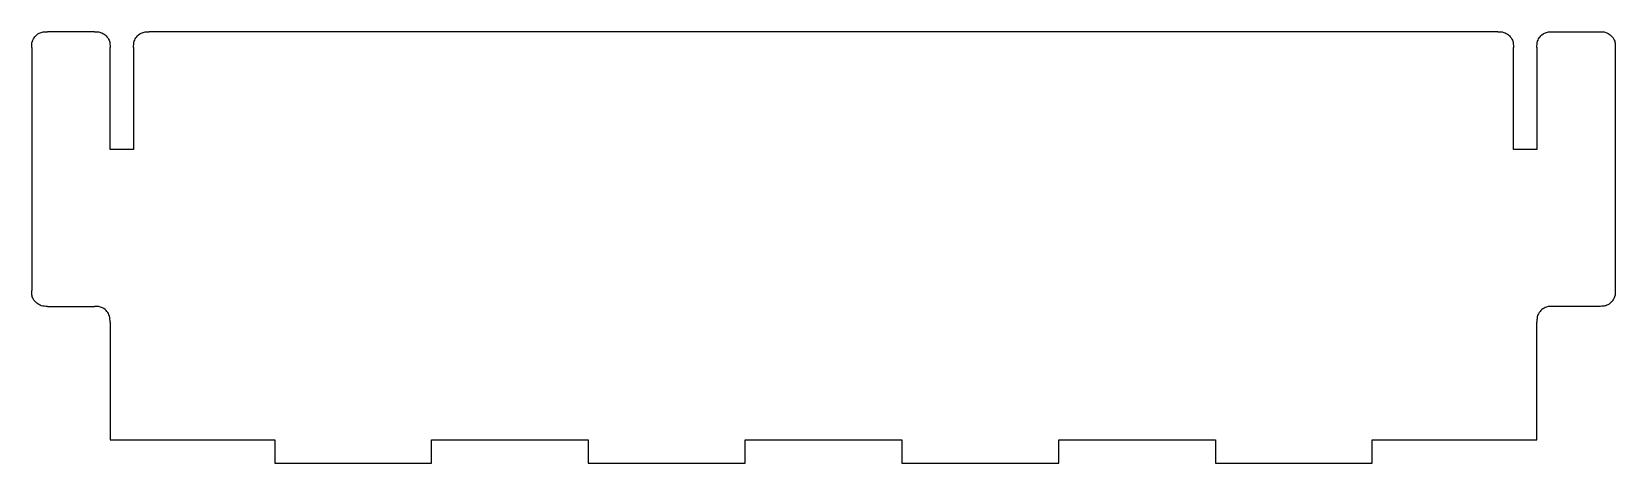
# Model space of a CAD drawing. Header units: millimetres. Extents: x -10 to 192, y 0 to 55.
import ezdxf

# ---------------------------------------------------------------- set-up
doc = ezdxf.new("R2010")
doc.units = ezdxf.units.MM

msp = doc.modelspace()

# ---------------------------------------------------------------- linework, layer by layer
for p, q in [((-2, 55), (-8, 55)), ((177, 55), (5, 55)), ((184, 55), (190, 55)), ((-10, 53), (-10, 22)), ((192, 53), (192, 22)), ((-8, 20), (-2, 20)), ((190, 20), (184, 20))]:
    msp.add_line(p, q)
for points in [[(3, 53), (3, 40), (0, 40), (0, 53)], [(182, 53), (182, 40), (179, 40), (179, 53)], [(0, 18), (0, 3), (21, 3), (21, 0), (41, 0), (41, 3), (61, 3), (61, 0), (81, 0), (81, 3), (101, 3), (101, 0), (121, 0), (121, 3), (141, 3), (141, 0), (161, 0), (161, 3), (182, 3), (182, 18)]]:
    msp.add_lwpolyline(points)
for points in [[(-10, 53), (-10, 53.24), (-10, 53.5), (-9.85, 53.99), (-9.74, 54.19), (-9.46, 54.52), (-9.27, 54.69), (-8.86, 54.9), (-8.68, 54.95), (-8.35, 55), (-8.17, 55), (-8, 55)], [(-2, 55), (-1.76, 55), (-1.5, 55), (-1.01, 54.85), (-0.81, 54.74), (-0.48, 54.46), (-0.31, 54.27), (-0.1, 53.86), (-0.05, 53.68), (0, 53.35), (0, 53.17), (0, 53)], [(3, 53), (3, 53.24), (3, 53.5), (3.15, 53.99), (3.26, 54.19), (3.54, 54.52), (3.73, 54.69), (4.14, 54.9), (4.32, 54.95), (4.65, 55), (4.83, 55), (5, 55)], [(177, 55), (177.24, 55), (177.5, 55), (177.99, 54.85), (178.19, 54.74), (178.52, 54.46), (178.69, 54.27), (178.9, 53.86), (178.95, 53.68), (179, 53.35), (179, 53.17), (179, 53)], [(182, 53), (182, 53.24), (182, 53.5), (182.15, 53.99), (182.26, 54.19), (182.54, 54.52), (182.73, 54.69), (183.14, 54.9), (183.32, 54.95), (183.65, 55), (183.83, 55), (184, 55)], [(190, 55), (190.24, 55), (190.5, 55), (190.99, 54.85), (191.19, 54.74), (191.52, 54.46), (191.69, 54.27), (191.9, 53.86), (191.95, 53.68), (192, 53.35), (192, 53.17), (192, 53)], [(-8, 20), (-8.24, 20), (-8.5, 20), (-8.99, 20.15), (-9.19, 20.26), (-9.52, 20.54), (-9.69, 20.73), (-9.9, 21.14), (-9.95, 21.32), (-10, 21.65), (-10, 21.83), (-10, 22)], [(192, 22), (192, 21.76), (192, 21.5), (191.85, 21.01), (191.74, 20.81), (191.46, 20.48), (191.27, 20.31), (190.86, 20.1), (190.68, 20.05), (190.35, 20), (190.17, 20), (190, 20)], [(0, 18), (0, 18.24), (0, 18.5), (-0.15, 18.99), (-0.26, 19.19), (-0.54, 19.52), (-0.73, 19.69), (-1.14, 19.9), (-1.32, 19.95), (-1.65, 20), (-1.83, 20), (-2, 20)], [(184, 20), (183.76, 20), (183.5, 20), (183.01, 19.85), (182.81, 19.74), (182.48, 19.46), (182.31, 19.27), (182.1, 18.86), (182.05, 18.68), (182, 18.35), (182, 18.17), (182, 18)]]:
    msp.add_open_spline(points, degree=3, knots=[0, 0, 0, 0, 0.0729016, 0.0729016, 0.1284561, 0.1284561, 0.1795688, 0.1795688, 0.2215881, 0.2215881, 0.2719873, 0.2719873, 0.2719873, 0.2719873])

doc.saveas('drawing.dxf')
